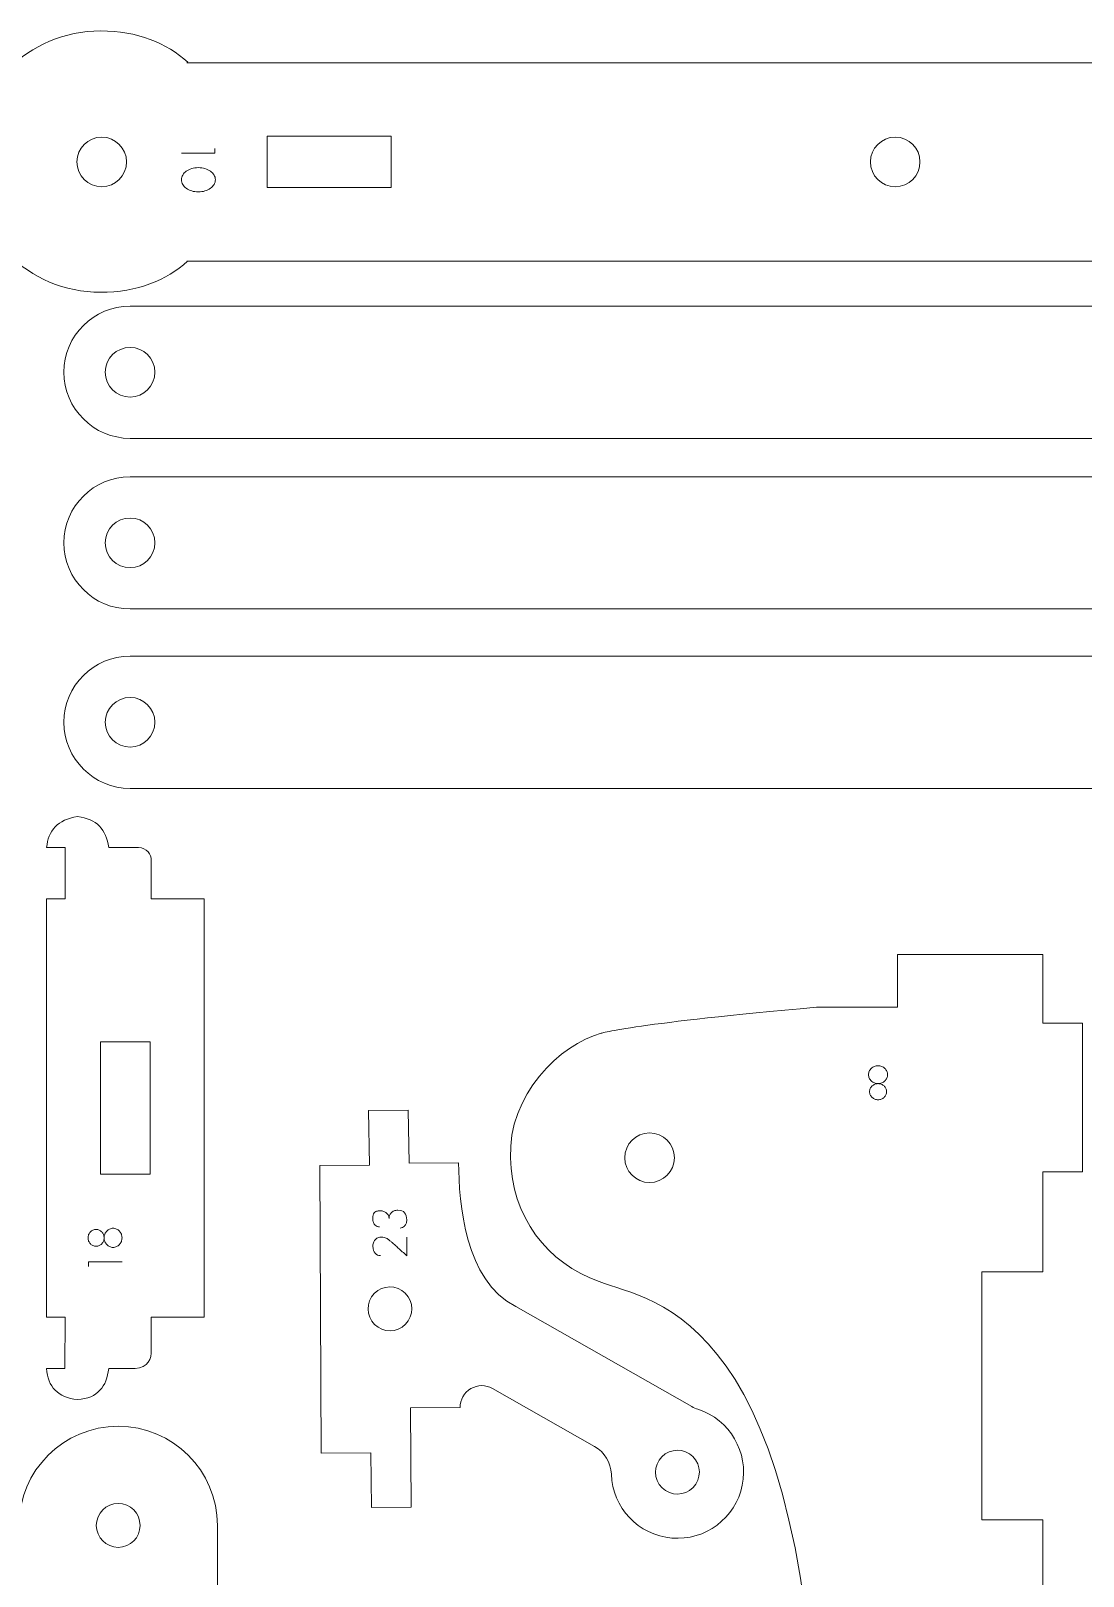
# Model space of a CAD drawing. Header units: millimetres. Extents: x 1 to 3601, y 1 to 1216.
# Drawn here: x 446.9 to 510.6, y 106.3 to 199.8 of the extents above; entities that cross this region are included whole.
import ezdxf

# ---------------------------------------------------------------- set-up
doc = ezdxf.new("R2010")
doc.units = ezdxf.units.MM
doc.layers.get('0').update_dxf_attribs({"lineweight": 5})
doc.layers.add('MARCATGE', color=1, linetype='Continuous', lineweight=5)
doc.layers.add('TALL 1', color=4, linetype='Continuous', lineweight=5)

msp = doc.modelspace()

# ---------------------------------------------------------------- linework, layer by layer
for points, knots in [([(456.429, 197.881), (456.429, 197.881), (456.372, 197.848), (456.372, 197.848), (456.372, 197.848), (456.372, 197.848), (531.306, 197.848), (531.306, 197.848), (531.306, 197.848), (534.62, 197.848), (537.227, 195.162), (537.227, 191.848), (537.227, 191.848), (537.227, 188.535), (534.541, 185.849), (531.227, 185.849), (531.227, 185.849), (531.227, 185.849), (456.372, 185.849), (456.372, 185.849), (456.372, 185.849), (456.372, 185.849), (456.415, 185.844), (456.415, 185.844), (456.415, 185.844), (455.141, 184.696), (453.386, 183.965), (451.15, 183.965), (451.15, 183.965), (446.785, 183.965), (443.247, 187.504), (443.247, 191.869), (443.247, 191.869), (443.246, 196.234), (446.785, 199.773), (451.15, 199.773), (451.15, 199.773), (453.394, 199.773), (455.154, 199.036), (456.429, 197.881)], [0, 0, 0, 0, 0.090909, 0.090909, 0.090909, 0.090909, 0.181818, 0.181818, 0.181818, 0.181818, 0.272727, 0.272727, 0.272727, 0.272727, 0.363636, 0.363636, 0.363636, 0.363636, 0.454545, 0.454545, 0.454545, 0.454545, 0.545455, 0.545455, 0.545455, 0.545455, 0.636364, 0.636364, 0.636364, 0.636364, 0.727273, 0.727273, 0.727273, 0.727273, 0.818182, 0.818182, 0.818182, 0.818182, 1, 1, 1, 1]), ([(452.941, 175.135), (452.941, 175.135), (532.941, 175.135), (532.941, 175.135), (532.941, 175.135), (534.37, 175.135), (535.691, 175.897), (536.405, 177.135), (536.405, 177.135), (537.12, 178.373), (537.12, 179.897), (536.405, 181.135), (536.405, 181.135), (535.691, 182.373), (534.37, 183.135), (532.941, 183.135), (532.941, 183.135), (532.941, 183.135), (452.941, 183.135), (452.941, 183.135), (452.941, 183.135), (450.732, 183.135), (448.941, 181.344), (448.941, 179.135), (448.941, 179.135), (448.941, 176.926), (450.732, 175.135), (452.941, 175.135)], [0, 0, 0, 0, 0.125, 0.125, 0.125, 0.125, 0.25, 0.25, 0.25, 0.25, 0.375, 0.375, 0.375, 0.375, 0.5, 0.5, 0.5, 0.5, 0.625, 0.625, 0.625, 0.625, 0.75, 0.75, 0.75, 0.75, 1, 1, 1, 1]), ([(452.941, 164.816), (452.941, 164.816), (532.941, 164.816), (532.941, 164.816), (532.941, 164.816), (534.37, 164.816), (535.691, 165.579), (536.405, 166.816), (536.405, 166.816), (537.12, 168.054), (537.12, 169.579), (536.405, 170.816), (536.405, 170.816), (535.691, 172.054), (534.37, 172.816), (532.941, 172.816), (532.941, 172.816), (532.941, 172.816), (452.941, 172.816), (452.941, 172.816), (452.941, 172.816), (450.732, 172.816), (448.941, 171.025), (448.941, 168.816), (448.941, 168.816), (448.941, 166.607), (450.732, 164.816), (452.941, 164.816)], [0, 0, 0, 0, 0.125, 0.125, 0.125, 0.125, 0.25, 0.25, 0.25, 0.25, 0.375, 0.375, 0.375, 0.375, 0.5, 0.5, 0.5, 0.5, 0.625, 0.625, 0.625, 0.625, 0.75, 0.75, 0.75, 0.75, 1, 1, 1, 1]), ([(452.941, 153.968), (452.941, 153.968), (532.941, 153.968), (532.941, 153.968), (532.941, 153.968), (534.37, 153.968), (535.691, 154.731), (536.405, 155.968), (536.405, 155.968), (537.12, 157.206), (537.12, 158.731), (536.405, 159.968), (536.405, 159.968), (535.691, 161.206), (534.37, 161.968), (532.941, 161.968), (532.941, 161.968), (532.941, 161.968), (452.941, 161.968), (452.941, 161.968), (452.941, 161.968), (450.732, 161.968), (448.941, 160.177), (448.941, 157.968), (448.941, 157.968), (448.941, 155.759), (450.732, 153.968), (452.941, 153.968)], [0, 0, 0, 0, 0.125, 0.125, 0.125, 0.125, 0.25, 0.25, 0.25, 0.25, 0.375, 0.375, 0.375, 0.375, 0.5, 0.5, 0.5, 0.5, 0.625, 0.625, 0.625, 0.625, 0.75, 0.75, 0.75, 0.75, 1, 1, 1, 1]), ([(454.217, 147.286), (454.217, 147.286), (457.423, 147.286), (457.423, 147.286), (457.423, 147.286), (457.423, 147.286), (457.423, 121.986), (457.423, 121.986), (457.423, 121.986), (457.423, 121.986), (454.217, 121.986), (454.217, 121.986), (454.217, 121.986), (454.217, 121.986), (454.217, 119.988), (454.217, 119.988), (454.217, 119.988), (454.244, 119.525), (454.042, 118.909), (453.243, 118.887), (453.243, 118.887), (453.243, 118.887), (451.646, 118.889), (451.646, 118.889), (451.646, 118.889), (451.531, 117.793), (450.982, 117.096), (449.767, 117.01), (449.767, 117.01), (448.554, 117.132), (447.966, 117.789), (447.892, 118.886), (447.892, 118.886), (447.892, 118.886), (449.001, 118.889), (449.001, 118.889), (449.001, 118.889), (449.001, 118.889), (449.012, 121.986), (449.012, 121.986), (449.012, 121.986), (449.012, 121.986), (447.886, 121.986), (447.886, 121.986), (447.886, 121.986), (447.886, 121.986), (447.886, 147.286), (447.886, 147.286), (447.886, 147.286), (447.886, 147.286), (449.012, 147.286), (449.012, 147.286), (449.012, 147.286), (449.012, 147.286), (449.012, 150.386), (449.012, 150.386), (449.012, 150.386), (449.012, 150.386), (447.892, 150.386), (447.892, 150.386), (447.892, 150.386), (447.983, 151.412), (448.545, 152.085), (449.769, 152.261), (449.769, 152.261), (450.898, 152.123), (451.517, 151.491), (451.646, 150.386), (451.646, 150.386), (451.646, 150.386), (453.446, 150.386), (453.446, 150.386), (453.446, 150.386), (453.938, 150.381), (454.244, 149.988), (454.217, 149.595), (454.217, 149.595), (454.217, 149.595), (454.217, 147.286), (454.217, 147.286)], [0, 0, 0, 0, 0.047619, 0.047619, 0.047619, 0.047619, 0.095238, 0.095238, 0.095238, 0.095238, 0.142857, 0.142857, 0.142857, 0.142857, 0.190476, 0.190476, 0.190476, 0.190476, 0.238095, 0.238095, 0.238095, 0.238095, 0.285714, 0.285714, 0.285714, 0.285714, 0.333333, 0.333333, 0.333333, 0.333333, 0.380952, 0.380952, 0.380952, 0.380952, 0.428571, 0.428571, 0.428571, 0.428571, 0.47619, 0.47619, 0.47619, 0.47619, 0.52381, 0.52381, 0.52381, 0.52381, 0.571429, 0.571429, 0.571429, 0.571429, 0.619048, 0.619048, 0.619048, 0.619048, 0.666667, 0.666667, 0.666667, 0.666667, 0.714286, 0.714286, 0.714286, 0.714286, 0.761905, 0.761905, 0.761905, 0.761905, 0.809524, 0.809524, 0.809524, 0.809524, 0.857143, 0.857143, 0.857143, 0.857143, 0.904762, 0.904762, 0.904762, 0.904762, 1, 1, 1, 1]), ([(499.367, 143.933), (499.367, 143.933), (499.367, 143.733), (499.367, 143.733), (499.367, 143.733), (499.367, 143.733), (499.367, 140.733), (499.367, 140.733), (499.367, 140.733), (499.367, 140.733), (494.467, 140.733), (494.467, 140.733), (494.467, 140.733), (483.687, 139.787), (481.353, 139.166), (481.442, 139.158), (481.442, 139.158), (478.978, 138.529), (475.767, 135.383), (475.963, 131.633), (475.963, 131.633), (475.963, 128.156), (478.209, 125.203), (481.328, 124.146), (481.328, 124.146), (484.511, 122.909), (494.194, 122.386), (494.599, 92.133), (494.599, 92.133), (494.599, 92.133), (494.599, 92.233), (494.599, 92.233), (494.599, 92.233), (494.599, 92.233), (501.667, 92.233), (501.667, 92.233), (501.667, 92.233), (501.667, 92.233), (501.667, 89.733), (501.667, 89.733), (501.667, 89.733), (501.667, 89.733), (508.167, 89.733), (508.167, 89.733), (508.167, 89.733), (508.167, 89.733), (508.167, 92.754), (508.167, 92.754), (508.167, 92.754), (508.167, 92.754), (510.567, 92.754), (510.567, 92.754), (510.567, 92.754), (510.567, 92.754), (510.567, 95.454), (510.567, 95.454), (510.567, 95.454), (510.567, 95.454), (508.167, 95.454), (508.167, 95.454), (508.167, 95.454), (508.167, 95.454), (508.167, 96.633), (508.167, 96.633), (508.167, 96.633), (508.167, 96.633), (510.567, 96.633), (510.567, 96.633), (510.567, 96.633), (510.567, 96.633), (510.567, 102.254), (510.567, 102.254), (510.567, 102.254), (510.567, 102.254), (508.167, 102.254), (508.167, 102.254), (508.167, 102.254), (508.167, 102.254), (508.167, 109.72), (508.167, 109.72), (508.167, 109.72), (508.167, 109.72), (508.167, 109.733), (508.167, 109.733), (508.167, 109.733), (508.167, 109.733), (504.467, 109.733), (504.467, 109.733), (504.467, 109.733), (504.467, 109.733), (504.467, 124.733), (504.467, 124.733), (504.467, 124.733), (504.467, 124.733), (508.167, 124.733), (508.167, 124.733), (508.167, 124.733), (508.167, 124.733), (508.167, 130.772), (508.167, 130.772), (508.167, 130.772), (508.167, 130.772), (510.567, 130.772), (510.567, 130.772), (510.567, 130.772), (510.567, 130.772), (510.567, 139.772), (510.567, 139.772), (510.567, 139.772), (510.567, 139.772), (508.167, 139.772), (508.167, 139.772), (508.167, 139.772), (508.167, 139.772), (508.167, 143.933), (508.167, 143.933), (508.167, 143.933), (508.167, 143.933), (499.367, 143.933), (499.367, 143.933)], [0, 0, 0, 0, 0.032258, 0.032258, 0.032258, 0.032258, 0.064516, 0.064516, 0.064516, 0.064516, 0.096774, 0.096774, 0.096774, 0.096774, 0.129032, 0.129032, 0.129032, 0.129032, 0.16129, 0.16129, 0.16129, 0.16129, 0.193548, 0.193548, 0.193548, 0.193548, 0.225806, 0.225806, 0.225806, 0.225806, 0.258065, 0.258065, 0.258065, 0.258065, 0.290323, 0.290323, 0.290323, 0.290323, 0.322581, 0.322581, 0.322581, 0.322581, 0.354839, 0.354839, 0.354839, 0.354839, 0.387097, 0.387097, 0.387097, 0.387097, 0.419355, 0.419355, 0.419355, 0.419355, 0.451613, 0.451613, 0.451613, 0.451613, 0.483871, 0.483871, 0.483871, 0.483871, 0.516129, 0.516129, 0.516129, 0.516129, 0.548387, 0.548387, 0.548387, 0.548387, 0.580645, 0.580645, 0.580645, 0.580645, 0.612903, 0.612903, 0.612903, 0.612903, 0.645161, 0.645161, 0.645161, 0.645161, 0.677419, 0.677419, 0.677419, 0.677419, 0.709677, 0.709677, 0.709677, 0.709677, 0.741935, 0.741935, 0.741935, 0.741935, 0.774194, 0.774194, 0.774194, 0.774194, 0.806452, 0.806452, 0.806452, 0.806452, 0.83871, 0.83871, 0.83871, 0.83871, 0.870968, 0.870968, 0.870968, 0.870968, 0.903226, 0.903226, 0.903226, 0.903226, 0.935484, 0.935484, 0.935484, 0.935484, 1, 1, 1, 1]), ([(498.19, 137.199), (498.269, 137.199), (498.343, 137.185), (498.413, 137.157), (498.413, 137.157), (498.482, 137.128), (498.543, 137.089), (498.596, 137.039), (498.596, 137.039), (498.649, 136.99), (498.69, 136.932), (498.72, 136.866), (498.72, 136.866), (498.75, 136.8), (498.766, 136.73), (498.766, 136.657), (498.766, 136.657), (498.766, 136.584), (498.75, 136.514), (498.72, 136.448), (498.72, 136.448), (498.69, 136.382), (498.649, 136.325), (498.596, 136.276), (498.596, 136.276), (498.543, 136.227), (498.482, 136.188), (498.413, 136.159), (498.413, 136.159), (498.343, 136.13), (498.269, 136.115), (498.19, 136.115), (498.19, 136.115), (498.111, 136.115), (498.036, 136.13), (497.965, 136.159), (497.965, 136.159), (497.895, 136.188), (497.833, 136.227), (497.781, 136.276), (497.781, 136.276), (497.728, 136.325), (497.686, 136.382), (497.656, 136.448), (497.656, 136.448), (497.626, 136.514), (497.611, 136.584), (497.611, 136.657), (497.611, 136.657), (497.611, 136.73), (497.626, 136.8), (497.656, 136.866), (497.656, 136.866), (497.686, 136.932), (497.728, 136.99), (497.781, 137.039), (497.781, 137.039), (497.833, 137.089), (497.895, 137.128), (497.965, 137.157), (497.965, 137.157), (498.036, 137.185), (498.111, 137.199), (498.19, 137.199)], [0, 0, 0, 0, 0.058824, 0.058824, 0.058824, 0.058824, 0.117647, 0.117647, 0.117647, 0.117647, 0.176471, 0.176471, 0.176471, 0.176471, 0.235294, 0.235294, 0.235294, 0.235294, 0.294118, 0.294118, 0.294118, 0.294118, 0.352941, 0.352941, 0.352941, 0.352941, 0.411765, 0.411765, 0.411765, 0.411765, 0.470588, 0.470588, 0.470588, 0.470588, 0.529412, 0.529412, 0.529412, 0.529412, 0.588235, 0.588235, 0.588235, 0.588235, 0.647059, 0.647059, 0.647059, 0.647059, 0.705882, 0.705882, 0.705882, 0.705882, 0.764706, 0.764706, 0.764706, 0.764706, 0.823529, 0.823529, 0.823529, 0.823529, 0.882353, 0.882353, 0.882353, 0.882353, 1, 1, 1, 1]), ([(498.19, 136.115), (498.259, 136.115), (498.325, 136.103), (498.387, 136.077), (498.387, 136.077), (498.449, 136.052), (498.504, 136.017), (498.55, 135.973), (498.55, 135.973), (498.596, 135.928), (498.632, 135.877), (498.66, 135.819), (498.66, 135.819), (498.687, 135.761), (498.701, 135.698), (498.701, 135.63), (498.701, 135.63), (498.701, 135.562), (498.687, 135.499), (498.66, 135.439), (498.66, 135.439), (498.632, 135.38), (498.596, 135.328), (498.55, 135.284), (498.55, 135.284), (498.504, 135.24), (498.449, 135.205), (498.387, 135.18), (498.387, 135.18), (498.325, 135.154), (498.259, 135.142), (498.19, 135.142), (498.19, 135.142), (498.12, 135.142), (498.054, 135.154), (497.992, 135.18), (497.992, 135.18), (497.93, 135.205), (497.876, 135.24), (497.83, 135.284), (497.83, 135.284), (497.784, 135.328), (497.747, 135.38), (497.72, 135.439), (497.72, 135.439), (497.693, 135.499), (497.679, 135.562), (497.679, 135.63), (497.679, 135.63), (497.679, 135.698), (497.693, 135.761), (497.72, 135.819), (497.72, 135.819), (497.747, 135.877), (497.784, 135.928), (497.83, 135.973), (497.83, 135.973), (497.876, 136.017), (497.93, 136.052), (497.992, 136.077), (497.992, 136.077), (498.054, 136.103), (498.12, 136.115), (498.19, 136.115)], [0, 0, 0, 0, 0.058824, 0.058824, 0.058824, 0.058824, 0.117647, 0.117647, 0.117647, 0.117647, 0.176471, 0.176471, 0.176471, 0.176471, 0.235294, 0.235294, 0.235294, 0.235294, 0.294118, 0.294118, 0.294118, 0.294118, 0.352941, 0.352941, 0.352941, 0.352941, 0.411765, 0.411765, 0.411765, 0.411765, 0.470588, 0.470588, 0.470588, 0.470588, 0.529412, 0.529412, 0.529412, 0.529412, 0.588235, 0.588235, 0.588235, 0.588235, 0.647059, 0.647059, 0.647059, 0.647059, 0.705882, 0.705882, 0.705882, 0.705882, 0.764706, 0.764706, 0.764706, 0.764706, 0.823529, 0.823529, 0.823529, 0.823529, 0.882353, 0.882353, 0.882353, 0.882353, 1, 1, 1, 1]), ([(464.504, 113.761), (464.504, 113.761), (464.504, 113.764), (464.504, 113.764), (464.504, 113.764), (464.504, 113.764), (467.504, 113.786), (467.504, 113.786), (467.504, 113.786), (467.504, 113.786), (467.507, 113.786), (467.507, 113.786), (467.507, 113.786), (467.507, 113.786), (467.548, 110.487), (467.548, 110.487), (467.548, 110.487), (467.548, 110.487), (469.948, 110.504), (469.948, 110.504), (469.948, 110.504), (469.948, 110.504), (469.904, 116.504), (469.904, 116.504), (469.904, 116.504), (469.904, 116.504), (472.904, 116.526), (472.904, 116.526), (472.904, 116.526), (472.901, 116.996), (473.148, 117.433), (473.554, 117.671), (473.554, 117.671), (473.96, 117.909), (474.462, 117.913), (474.871, 117.681), (474.871, 117.681), (474.871, 117.681), (481.044, 114.177), (481.044, 114.177), (481.044, 114.177), (481.651, 113.832), (482.034, 113.196), (482.055, 112.499), (482.055, 112.499), (482.118, 110.469), (483.692, 108.808), (485.716, 108.636), (485.716, 108.636), (487.74, 108.465), (489.571, 109.838), (489.974, 111.829), (489.974, 111.829), (490.377, 113.819), (489.224, 115.796), (487.292, 116.425), (487.292, 116.425), (487.165, 116.467), (487.042, 116.521), (486.925, 116.588), (486.925, 116.588), (486.925, 116.588), (476.277, 122.632), (476.277, 122.632), (476.277, 122.632), (473.183, 124.19), (472.834, 128.884), (472.816, 131.326), (472.816, 131.326), (472.816, 131.326), (469.816, 131.304), (469.816, 131.304), (469.816, 131.304), (469.816, 131.304), (469.772, 134.503), (469.772, 134.503), (469.772, 134.503), (469.772, 134.503), (467.372, 134.486), (467.372, 134.486), (467.372, 134.486), (467.372, 134.486), (467.416, 131.186), (467.416, 131.186), (467.416, 131.186), (467.416, 131.186), (464.416, 131.164), (464.416, 131.164), (464.416, 131.164), (464.416, 131.164), (464.504, 113.761), (464.504, 113.761)], [0, 0, 0, 0, 0.041667, 0.041667, 0.041667, 0.041667, 0.083333, 0.083333, 0.083333, 0.083333, 0.125, 0.125, 0.125, 0.125, 0.166667, 0.166667, 0.166667, 0.166667, 0.208333, 0.208333, 0.208333, 0.208333, 0.25, 0.25, 0.25, 0.25, 0.291667, 0.291667, 0.291667, 0.291667, 0.333333, 0.333333, 0.333333, 0.333333, 0.375, 0.375, 0.375, 0.375, 0.416667, 0.416667, 0.416667, 0.416667, 0.458333, 0.458333, 0.458333, 0.458333, 0.5, 0.5, 0.5, 0.5, 0.541667, 0.541667, 0.541667, 0.541667, 0.583333, 0.583333, 0.583333, 0.583333, 0.625, 0.625, 0.625, 0.625, 0.666667, 0.666667, 0.666667, 0.666667, 0.708333, 0.708333, 0.708333, 0.708333, 0.75, 0.75, 0.75, 0.75, 0.791667, 0.791667, 0.791667, 0.791667, 0.833333, 0.833333, 0.833333, 0.833333, 0.875, 0.875, 0.875, 0.875, 0.916667, 0.916667, 0.916667, 0.916667, 1, 1, 1, 1]), ([(451.371, 126.789), (451.371, 126.72), (451.358, 126.654), (451.333, 126.592), (451.333, 126.592), (451.307, 126.53), (451.272, 126.475), (451.228, 126.429), (451.228, 126.429), (451.184, 126.383), (451.133, 126.347), (451.074, 126.319), (451.074, 126.319), (451.016, 126.292), (450.953, 126.278), (450.885, 126.278), (450.885, 126.278), (450.817, 126.278), (450.754, 126.292), (450.695, 126.319), (450.695, 126.319), (450.635, 126.347), (450.584, 126.383), (450.539, 126.429), (450.539, 126.429), (450.495, 126.475), (450.46, 126.53), (450.435, 126.592), (450.435, 126.592), (450.41, 126.654), (450.397, 126.72), (450.397, 126.789), (450.397, 126.789), (450.397, 126.859), (450.41, 126.925), (450.435, 126.987), (450.435, 126.987), (450.46, 127.049), (450.495, 127.103), (450.539, 127.149), (450.539, 127.149), (450.584, 127.195), (450.635, 127.232), (450.695, 127.259), (450.695, 127.259), (450.754, 127.286), (450.817, 127.3), (450.885, 127.3), (450.885, 127.3), (450.953, 127.3), (451.016, 127.286), (451.074, 127.259), (451.074, 127.259), (451.133, 127.232), (451.184, 127.195), (451.228, 127.149), (451.228, 127.149), (451.272, 127.103), (451.307, 127.049), (451.333, 126.987), (451.333, 126.987), (451.358, 126.925), (451.371, 126.859), (451.371, 126.789)], [0, 0, 0, 0, 0.058824, 0.058824, 0.058824, 0.058824, 0.117647, 0.117647, 0.117647, 0.117647, 0.176471, 0.176471, 0.176471, 0.176471, 0.235294, 0.235294, 0.235294, 0.235294, 0.294118, 0.294118, 0.294118, 0.294118, 0.352941, 0.352941, 0.352941, 0.352941, 0.411765, 0.411765, 0.411765, 0.411765, 0.470588, 0.470588, 0.470588, 0.470588, 0.529412, 0.529412, 0.529412, 0.529412, 0.588235, 0.588235, 0.588235, 0.588235, 0.647059, 0.647059, 0.647059, 0.647059, 0.705882, 0.705882, 0.705882, 0.705882, 0.764706, 0.764706, 0.764706, 0.764706, 0.823529, 0.823529, 0.823529, 0.823529, 0.882353, 0.882353, 0.882353, 0.882353, 1, 1, 1, 1]), ([(452.454, 126.789), (452.454, 126.71), (452.44, 126.636), (452.412, 126.566), (452.412, 126.566), (452.384, 126.497), (452.345, 126.436), (452.295, 126.383), (452.295, 126.383), (452.245, 126.33), (452.187, 126.289), (452.121, 126.259), (452.121, 126.259), (452.055, 126.229), (451.986, 126.213), (451.912, 126.213), (451.912, 126.213), (451.839, 126.213), (451.769, 126.229), (451.704, 126.259), (451.704, 126.259), (451.638, 126.289), (451.58, 126.33), (451.531, 126.383), (451.531, 126.383), (451.483, 126.436), (451.444, 126.497), (451.414, 126.566), (451.414, 126.566), (451.385, 126.636), (451.371, 126.71), (451.371, 126.789), (451.371, 126.789), (451.371, 126.868), (451.385, 126.943), (451.414, 127.014), (451.414, 127.014), (451.444, 127.084), (451.483, 127.146), (451.531, 127.198), (451.531, 127.198), (451.58, 127.251), (451.638, 127.293), (451.704, 127.323), (451.704, 127.323), (451.769, 127.353), (451.839, 127.368), (451.912, 127.368), (451.912, 127.368), (451.986, 127.368), (452.055, 127.353), (452.121, 127.323), (452.121, 127.323), (452.187, 127.293), (452.245, 127.251), (452.295, 127.198), (452.295, 127.198), (452.345, 127.146), (452.384, 127.084), (452.412, 127.014), (452.412, 127.014), (452.44, 126.943), (452.454, 126.868), (452.454, 126.789)], [0, 0, 0, 0, 0.058824, 0.058824, 0.058824, 0.058824, 0.117647, 0.117647, 0.117647, 0.117647, 0.176471, 0.176471, 0.176471, 0.176471, 0.235294, 0.235294, 0.235294, 0.235294, 0.294118, 0.294118, 0.294118, 0.294118, 0.352941, 0.352941, 0.352941, 0.352941, 0.411765, 0.411765, 0.411765, 0.411765, 0.470588, 0.470588, 0.470588, 0.470588, 0.529412, 0.529412, 0.529412, 0.529412, 0.588235, 0.588235, 0.588235, 0.588235, 0.647059, 0.647059, 0.647059, 0.647059, 0.705882, 0.705882, 0.705882, 0.705882, 0.764706, 0.764706, 0.764706, 0.764706, 0.823529, 0.823529, 0.823529, 0.823529, 0.882353, 0.882353, 0.882353, 0.882353, 1, 1, 1, 1]), ([(456.222, 18.788), (456.222, 18.788), (456.222, 18.552), (456.222, 18.552), (456.222, 18.552), (456.222, 20.245), (456.652, 22.011), (457.472, 23.493), (457.472, 23.493), (457.472, 23.493), (457.493, 23.509), (457.493, 23.509), (457.493, 23.509), (459.109, 24.956), (460.125, 27.058), (460.125, 29.397), (460.125, 29.397), (460.125, 31.642), (459.389, 33.401), (458.234, 34.676), (458.234, 34.676), (458.234, 34.676), (458.222, 34.543), (458.222, 34.543), (458.222, 34.543), (458.222, 34.543), (458.222, 109.398), (458.222, 109.398), (458.222, 109.398), (458.222, 112.711), (455.535, 115.398), (452.222, 115.398), (452.222, 115.398), (448.908, 115.398), (446.222, 112.711), (446.222, 109.398), (446.222, 109.398), (446.222, 109.398), (446.222, 34.543), (446.222, 34.543), (446.222, 34.543), (446.222, 34.543), (446.197, 34.662), (446.197, 34.662), (446.197, 34.662), (445.049, 33.388), (444.318, 31.633), (444.318, 29.398), (444.318, 29.398), (444.318, 27.055), (445.337, 24.95), (446.957, 23.503), (446.957, 23.503), (446.957, 23.503), (446.972, 23.493), (446.972, 23.493), (446.972, 23.493), (447.791, 22.011), (448.222, 20.245), (448.222, 18.552), (448.222, 18.552), (448.222, 18.552), (448.222, 18.788), (448.222, 18.788), (448.222, 18.788), (448.222, 18.788), (448.222, 16.024), (448.222, 16.024), (448.222, 16.024), (448.222, 14.595), (448.984, 13.275), (450.222, 12.56), (450.222, 12.56), (451.459, 11.846), (452.984, 11.846), (454.222, 12.56), (454.222, 12.56), (455.459, 13.275), (456.222, 14.595), (456.222, 16.024), (456.222, 16.024), (456.222, 16.024), (456.222, 18.788), (456.222, 18.788)], [0, 0, 0, 0, 0.045455, 0.045455, 0.045455, 0.045455, 0.090909, 0.090909, 0.090909, 0.090909, 0.136364, 0.136364, 0.136364, 0.136364, 0.181818, 0.181818, 0.181818, 0.181818, 0.227273, 0.227273, 0.227273, 0.227273, 0.272727, 0.272727, 0.272727, 0.272727, 0.318182, 0.318182, 0.318182, 0.318182, 0.363636, 0.363636, 0.363636, 0.363636, 0.409091, 0.409091, 0.409091, 0.409091, 0.454545, 0.454545, 0.454545, 0.454545, 0.5, 0.5, 0.5, 0.5, 0.545455, 0.545455, 0.545455, 0.545455, 0.590909, 0.590909, 0.590909, 0.590909, 0.636364, 0.636364, 0.636364, 0.636364, 0.681818, 0.681818, 0.681818, 0.681818, 0.727273, 0.727273, 0.727273, 0.727273, 0.772727, 0.772727, 0.772727, 0.772727, 0.818182, 0.818182, 0.818182, 0.818182, 0.863636, 0.863636, 0.863636, 0.863636, 0.909091, 0.909091, 0.909091, 0.909091, 1, 1, 1, 1])]:
    msp.add_open_spline(points, degree=3, knots=knots)
at = {"layer": 'MARCATGE'}
for points, knots in [([(458.075, 192.375), (458.075, 192.375), (458.075, 192.666), (458.075, 192.666), (458.075, 192.666), (458.075, 192.666), (458.075, 192.375), (458.075, 192.375), (458.075, 192.375), (458.075, 192.375), (456.043, 192.375), (456.043, 192.375), (456.043, 192.375), (456.043, 192.375), (458.075, 192.375), (458.075, 192.375)], [0, 0, 0, 0, 0.2, 0.2, 0.2, 0.2, 0.4, 0.4, 0.4, 0.4, 0.6, 0.6, 0.6, 0.6, 1, 1, 1, 1]), ([(456.043, 190.772), (456.043, 190.874), (456.069, 190.969), (456.123, 191.057), (456.123, 191.057), (456.177, 191.146), (456.25, 191.223), (456.343, 191.29), (456.343, 191.29), (456.436, 191.357), (456.545, 191.41), (456.671, 191.448), (456.671, 191.448), (456.796, 191.487), (456.929, 191.506), (457.07, 191.506), (457.07, 191.506), (457.211, 191.506), (457.344, 191.487), (457.469, 191.448), (457.469, 191.448), (457.594, 191.41), (457.704, 191.357), (457.797, 191.29), (457.797, 191.29), (457.89, 191.223), (457.964, 191.146), (458.018, 191.057), (458.018, 191.057), (458.073, 190.969), (458.1, 190.874), (458.1, 190.772), (458.1, 190.772), (458.1, 190.671), (458.073, 190.576), (458.018, 190.487), (458.018, 190.487), (457.964, 190.399), (457.89, 190.321), (457.797, 190.254), (457.797, 190.254), (457.704, 190.188), (457.594, 190.135), (457.469, 190.096), (457.469, 190.096), (457.344, 190.058), (457.211, 190.038), (457.07, 190.038), (457.07, 190.038), (456.929, 190.038), (456.796, 190.058), (456.671, 190.096), (456.671, 190.096), (456.545, 190.135), (456.436, 190.188), (456.343, 190.254), (456.343, 190.254), (456.25, 190.321), (456.177, 190.399), (456.123, 190.487), (456.123, 190.487), (456.069, 190.576), (456.043, 190.671), (456.043, 190.772)], [0, 0, 0, 0, 0.058824, 0.058824, 0.058824, 0.058824, 0.117647, 0.117647, 0.117647, 0.117647, 0.176471, 0.176471, 0.176471, 0.176471, 0.235294, 0.235294, 0.235294, 0.235294, 0.294118, 0.294118, 0.294118, 0.294118, 0.352941, 0.352941, 0.352941, 0.352941, 0.411765, 0.411765, 0.411765, 0.411765, 0.470588, 0.470588, 0.470588, 0.470588, 0.529412, 0.529412, 0.529412, 0.529412, 0.588235, 0.588235, 0.588235, 0.588235, 0.647059, 0.647059, 0.647059, 0.647059, 0.705882, 0.705882, 0.705882, 0.705882, 0.764706, 0.764706, 0.764706, 0.764706, 0.823529, 0.823529, 0.823529, 0.823529, 0.882353, 0.882353, 0.882353, 0.882353, 1, 1, 1, 1]), ([(498.19, 137.199), (498.269, 137.199), (498.343, 137.185), (498.413, 137.157), (498.413, 137.157), (498.482, 137.128), (498.543, 137.089), (498.596, 137.039), (498.596, 137.039), (498.649, 136.99), (498.69, 136.932), (498.72, 136.866), (498.72, 136.866), (498.75, 136.8), (498.766, 136.73), (498.766, 136.657), (498.766, 136.657), (498.766, 136.584), (498.75, 136.514), (498.72, 136.448), (498.72, 136.448), (498.69, 136.382), (498.649, 136.325), (498.596, 136.276), (498.596, 136.276), (498.543, 136.227), (498.482, 136.188), (498.413, 136.159), (498.413, 136.159), (498.343, 136.13), (498.269, 136.115), (498.19, 136.115), (498.19, 136.115), (498.111, 136.115), (498.036, 136.13), (497.965, 136.159), (497.965, 136.159), (497.895, 136.188), (497.833, 136.227), (497.781, 136.276), (497.781, 136.276), (497.728, 136.325), (497.686, 136.382), (497.656, 136.448), (497.656, 136.448), (497.626, 136.514), (497.611, 136.584), (497.611, 136.657), (497.611, 136.657), (497.611, 136.73), (497.626, 136.8), (497.656, 136.866), (497.656, 136.866), (497.686, 136.932), (497.728, 136.99), (497.781, 137.039), (497.781, 137.039), (497.833, 137.089), (497.895, 137.128), (497.965, 137.157), (497.965, 137.157), (498.036, 137.185), (498.111, 137.199), (498.19, 137.199)], [0, 0, 0, 0, 0.058824, 0.058824, 0.058824, 0.058824, 0.117647, 0.117647, 0.117647, 0.117647, 0.176471, 0.176471, 0.176471, 0.176471, 0.235294, 0.235294, 0.235294, 0.235294, 0.294118, 0.294118, 0.294118, 0.294118, 0.352941, 0.352941, 0.352941, 0.352941, 0.411765, 0.411765, 0.411765, 0.411765, 0.470588, 0.470588, 0.470588, 0.470588, 0.529412, 0.529412, 0.529412, 0.529412, 0.588235, 0.588235, 0.588235, 0.588235, 0.647059, 0.647059, 0.647059, 0.647059, 0.705882, 0.705882, 0.705882, 0.705882, 0.764706, 0.764706, 0.764706, 0.764706, 0.823529, 0.823529, 0.823529, 0.823529, 0.882353, 0.882353, 0.882353, 0.882353, 1, 1, 1, 1]), ([(498.19, 136.115), (498.259, 136.115), (498.325, 136.103), (498.387, 136.077), (498.387, 136.077), (498.449, 136.052), (498.504, 136.017), (498.55, 135.973), (498.55, 135.973), (498.596, 135.928), (498.632, 135.877), (498.66, 135.819), (498.66, 135.819), (498.687, 135.761), (498.701, 135.698), (498.701, 135.63), (498.701, 135.63), (498.701, 135.562), (498.687, 135.499), (498.66, 135.439), (498.66, 135.439), (498.632, 135.38), (498.596, 135.328), (498.55, 135.284), (498.55, 135.284), (498.504, 135.24), (498.449, 135.205), (498.387, 135.18), (498.387, 135.18), (498.325, 135.154), (498.259, 135.142), (498.19, 135.142), (498.19, 135.142), (498.12, 135.142), (498.054, 135.154), (497.992, 135.18), (497.992, 135.18), (497.93, 135.205), (497.876, 135.24), (497.83, 135.284), (497.83, 135.284), (497.784, 135.328), (497.747, 135.38), (497.72, 135.439), (497.72, 135.439), (497.693, 135.499), (497.679, 135.562), (497.679, 135.63), (497.679, 135.63), (497.679, 135.698), (497.693, 135.761), (497.72, 135.819), (497.72, 135.819), (497.747, 135.877), (497.784, 135.928), (497.83, 135.973), (497.83, 135.973), (497.876, 136.017), (497.93, 136.052), (497.992, 136.077), (497.992, 136.077), (498.054, 136.103), (498.12, 136.115), (498.19, 136.115)], [0, 0, 0, 0, 0.058824, 0.058824, 0.058824, 0.058824, 0.117647, 0.117647, 0.117647, 0.117647, 0.176471, 0.176471, 0.176471, 0.176471, 0.235294, 0.235294, 0.235294, 0.235294, 0.294118, 0.294118, 0.294118, 0.294118, 0.352941, 0.352941, 0.352941, 0.352941, 0.411765, 0.411765, 0.411765, 0.411765, 0.470588, 0.470588, 0.470588, 0.470588, 0.529412, 0.529412, 0.529412, 0.529412, 0.588235, 0.588235, 0.588235, 0.588235, 0.647059, 0.647059, 0.647059, 0.647059, 0.705882, 0.705882, 0.705882, 0.705882, 0.764706, 0.764706, 0.764706, 0.764706, 0.823529, 0.823529, 0.823529, 0.823529, 0.882353, 0.882353, 0.882353, 0.882353, 1, 1, 1, 1]), ([(469.278, 127.381), (469.322, 127.387), (469.366, 127.399), (469.412, 127.419), (469.412, 127.419), (469.458, 127.439), (469.501, 127.468), (469.541, 127.505), (469.541, 127.505), (469.58, 127.543), (469.613, 127.592), (469.638, 127.653), (469.638, 127.653), (469.664, 127.715), (469.676, 127.79), (469.676, 127.881), (469.676, 127.881), (469.674, 128.061), (469.631, 128.203), (469.545, 128.307), (469.545, 128.307), (469.459, 128.41), (469.326, 128.462), (469.146, 128.462), (469.146, 128.462), (469.055, 128.462), (468.976, 128.447), (468.909, 128.418), (468.909, 128.418), (468.841, 128.389), (468.785, 128.351), (468.741, 128.303), (468.741, 128.303), (468.696, 128.255), (468.663, 128.201), (468.641, 128.142), (468.641, 128.142), (468.618, 128.082), (468.607, 128.023), (468.607, 127.963), (468.607, 127.963), (468.609, 128.023), (468.596, 128.081), (468.57, 128.136), (468.57, 128.136), (468.544, 128.192), (468.506, 128.241), (468.458, 128.284), (468.458, 128.284), (468.41, 128.328), (468.354, 128.362), (468.289, 128.389), (468.289, 128.389), (468.224, 128.415), (468.154, 128.428), (468.079, 128.428), (468.079, 128.428), (468.058, 128.428), (468.032, 128.428), (468, 128.427), (468, 128.427), (467.968, 128.426), (467.935, 128.421), (467.901, 128.413), (467.901, 128.413), (467.867, 128.404), (467.833, 128.391), (467.799, 128.373), (467.799, 128.373), (467.766, 128.355), (467.735, 128.33), (467.708, 128.297), (467.708, 128.297), (467.68, 128.264), (467.659, 128.222), (467.643, 128.17), (467.643, 128.17), (467.627, 128.118), (467.619, 128.056), (467.619, 127.982), (467.619, 127.982), (467.619, 127.869), (467.633, 127.78), (467.66, 127.713), (467.66, 127.713), (467.687, 127.646), (467.721, 127.594), (467.761, 127.558), (467.761, 127.558), (467.802, 127.521), (467.846, 127.495), (467.894, 127.481), (467.894, 127.481), (467.942, 127.467), (467.988, 127.457), (468.031, 127.452), (468.031, 127.452), (467.988, 127.457), (467.942, 127.467), (467.894, 127.481), (467.894, 127.481), (467.846, 127.495), (467.802, 127.521), (467.761, 127.558), (467.761, 127.558), (467.721, 127.594), (467.687, 127.646), (467.66, 127.713), (467.66, 127.713), (467.633, 127.78), (467.619, 127.869), (467.619, 127.982), (467.619, 127.982), (467.619, 128.056), (467.627, 128.118), (467.643, 128.17), (467.643, 128.17), (467.659, 128.222), (467.68, 128.264), (467.708, 128.297), (467.708, 128.297), (467.735, 128.33), (467.766, 128.355), (467.799, 128.373), (467.799, 128.373), (467.833, 128.391), (467.867, 128.404), (467.901, 128.413), (467.901, 128.413), (467.935, 128.421), (467.967, 128.426), (467.998, 128.427), (467.998, 128.427), (468.029, 128.428), (468.056, 128.428), (468.079, 128.428), (468.079, 128.428), (468.154, 128.428), (468.224, 128.415), (468.289, 128.389), (468.289, 128.389), (468.354, 128.362), (468.41, 128.328), (468.458, 128.284), (468.458, 128.284), (468.506, 128.241), (468.544, 128.192), (468.57, 128.136), (468.57, 128.136), (468.596, 128.081), (468.609, 128.023), (468.607, 127.963), (468.607, 127.963), (468.607, 128.023), (468.618, 128.082), (468.641, 128.142), (468.641, 128.142), (468.663, 128.201), (468.696, 128.255), (468.741, 128.303), (468.741, 128.303), (468.785, 128.351), (468.841, 128.389), (468.909, 128.418), (468.909, 128.418), (468.976, 128.447), (469.055, 128.462), (469.146, 128.462), (469.146, 128.462), (469.326, 128.462), (469.459, 128.41), (469.545, 128.307), (469.545, 128.307), (469.631, 128.203), (469.674, 128.061), (469.676, 127.881), (469.676, 127.881), (469.676, 127.79), (469.664, 127.715), (469.638, 127.653), (469.638, 127.653), (469.613, 127.592), (469.58, 127.543), (469.541, 127.505), (469.541, 127.505), (469.501, 127.468), (469.458, 127.439), (469.412, 127.419), (469.412, 127.419), (469.366, 127.399), (469.322, 127.387), (469.278, 127.381)], [0, 0, 0, 0, 0.020408, 0.020408, 0.020408, 0.020408, 0.040816, 0.040816, 0.040816, 0.040816, 0.061224, 0.061224, 0.061224, 0.061224, 0.081633, 0.081633, 0.081633, 0.081633, 0.102041, 0.102041, 0.102041, 0.102041, 0.122449, 0.122449, 0.122449, 0.122449, 0.142857, 0.142857, 0.142857, 0.142857, 0.163265, 0.163265, 0.163265, 0.163265, 0.183673, 0.183673, 0.183673, 0.183673, 0.204082, 0.204082, 0.204082, 0.204082, 0.22449, 0.22449, 0.22449, 0.22449, 0.244898, 0.244898, 0.244898, 0.244898, 0.265306, 0.265306, 0.265306, 0.265306, 0.285714, 0.285714, 0.285714, 0.285714, 0.306122, 0.306122, 0.306122, 0.306122, 0.326531, 0.326531, 0.326531, 0.326531, 0.346939, 0.346939, 0.346939, 0.346939, 0.367347, 0.367347, 0.367347, 0.367347, 0.387755, 0.387755, 0.387755, 0.387755, 0.408163, 0.408163, 0.408163, 0.408163, 0.428571, 0.428571, 0.428571, 0.428571, 0.44898, 0.44898, 0.44898, 0.44898, 0.469388, 0.469388, 0.469388, 0.469388, 0.489796, 0.489796, 0.489796, 0.489796, 0.510204, 0.510204, 0.510204, 0.510204, 0.530612, 0.530612, 0.530612, 0.530612, 0.55102, 0.55102, 0.55102, 0.55102, 0.571429, 0.571429, 0.571429, 0.571429, 0.591837, 0.591837, 0.591837, 0.591837, 0.612245, 0.612245, 0.612245, 0.612245, 0.632653, 0.632653, 0.632653, 0.632653, 0.653061, 0.653061, 0.653061, 0.653061, 0.673469, 0.673469, 0.673469, 0.673469, 0.693878, 0.693878, 0.693878, 0.693878, 0.714286, 0.714286, 0.714286, 0.714286, 0.734694, 0.734694, 0.734694, 0.734694, 0.755102, 0.755102, 0.755102, 0.755102, 0.77551, 0.77551, 0.77551, 0.77551, 0.795918, 0.795918, 0.795918, 0.795918, 0.816327, 0.816327, 0.816327, 0.816327, 0.836735, 0.836735, 0.836735, 0.836735, 0.857143, 0.857143, 0.857143, 0.857143, 0.877551, 0.877551, 0.877551, 0.877551, 0.897959, 0.897959, 0.897959, 0.897959, 0.918367, 0.918367, 0.918367, 0.918367, 0.938776, 0.938776, 0.938776, 0.938776, 0.959184, 0.959184, 0.959184, 0.959184, 1, 1, 1, 1]), ([(451.371, 126.789), (451.371, 126.72), (451.358, 126.654), (451.333, 126.592), (451.333, 126.592), (451.307, 126.53), (451.272, 126.475), (451.228, 126.429), (451.228, 126.429), (451.184, 126.383), (451.133, 126.347), (451.074, 126.319), (451.074, 126.319), (451.016, 126.292), (450.953, 126.278), (450.885, 126.278), (450.885, 126.278), (450.817, 126.278), (450.754, 126.292), (450.695, 126.319), (450.695, 126.319), (450.635, 126.347), (450.584, 126.383), (450.539, 126.429), (450.539, 126.429), (450.495, 126.475), (450.46, 126.53), (450.435, 126.592), (450.435, 126.592), (450.41, 126.654), (450.397, 126.72), (450.397, 126.789), (450.397, 126.789), (450.397, 126.859), (450.41, 126.925), (450.435, 126.987), (450.435, 126.987), (450.46, 127.049), (450.495, 127.103), (450.539, 127.149), (450.539, 127.149), (450.584, 127.195), (450.635, 127.232), (450.695, 127.259), (450.695, 127.259), (450.754, 127.286), (450.817, 127.3), (450.885, 127.3), (450.885, 127.3), (450.953, 127.3), (451.016, 127.286), (451.074, 127.259), (451.074, 127.259), (451.133, 127.232), (451.184, 127.195), (451.228, 127.149), (451.228, 127.149), (451.272, 127.103), (451.307, 127.049), (451.333, 126.987), (451.333, 126.987), (451.358, 126.925), (451.371, 126.859), (451.371, 126.789)], [0, 0, 0, 0, 0.058824, 0.058824, 0.058824, 0.058824, 0.117647, 0.117647, 0.117647, 0.117647, 0.176471, 0.176471, 0.176471, 0.176471, 0.235294, 0.235294, 0.235294, 0.235294, 0.294118, 0.294118, 0.294118, 0.294118, 0.352941, 0.352941, 0.352941, 0.352941, 0.411765, 0.411765, 0.411765, 0.411765, 0.470588, 0.470588, 0.470588, 0.470588, 0.529412, 0.529412, 0.529412, 0.529412, 0.588235, 0.588235, 0.588235, 0.588235, 0.647059, 0.647059, 0.647059, 0.647059, 0.705882, 0.705882, 0.705882, 0.705882, 0.764706, 0.764706, 0.764706, 0.764706, 0.823529, 0.823529, 0.823529, 0.823529, 0.882353, 0.882353, 0.882353, 0.882353, 1, 1, 1, 1]), ([(452.454, 126.789), (452.454, 126.71), (452.44, 126.636), (452.412, 126.566), (452.412, 126.566), (452.384, 126.497), (452.345, 126.436), (452.295, 126.383), (452.295, 126.383), (452.245, 126.33), (452.187, 126.289), (452.121, 126.259), (452.121, 126.259), (452.055, 126.229), (451.986, 126.213), (451.912, 126.213), (451.912, 126.213), (451.839, 126.213), (451.769, 126.229), (451.704, 126.259), (451.704, 126.259), (451.638, 126.289), (451.58, 126.33), (451.531, 126.383), (451.531, 126.383), (451.483, 126.436), (451.444, 126.497), (451.414, 126.566), (451.414, 126.566), (451.385, 126.636), (451.371, 126.71), (451.371, 126.789), (451.371, 126.789), (451.371, 126.868), (451.385, 126.943), (451.414, 127.014), (451.414, 127.014), (451.444, 127.084), (451.483, 127.146), (451.531, 127.198), (451.531, 127.198), (451.58, 127.251), (451.638, 127.293), (451.704, 127.323), (451.704, 127.323), (451.769, 127.353), (451.839, 127.368), (451.912, 127.368), (451.912, 127.368), (451.986, 127.368), (452.055, 127.353), (452.121, 127.323), (452.121, 127.323), (452.187, 127.293), (452.245, 127.251), (452.295, 127.198), (452.295, 127.198), (452.345, 127.146), (452.384, 127.084), (452.412, 127.014), (452.412, 127.014), (452.44, 126.943), (452.454, 126.868), (452.454, 126.789)], [0, 0, 0, 0, 0.058824, 0.058824, 0.058824, 0.058824, 0.117647, 0.117647, 0.117647, 0.117647, 0.176471, 0.176471, 0.176471, 0.176471, 0.235294, 0.235294, 0.235294, 0.235294, 0.294118, 0.294118, 0.294118, 0.294118, 0.352941, 0.352941, 0.352941, 0.352941, 0.411765, 0.411765, 0.411765, 0.411765, 0.470588, 0.470588, 0.470588, 0.470588, 0.529412, 0.529412, 0.529412, 0.529412, 0.588235, 0.588235, 0.588235, 0.588235, 0.647059, 0.647059, 0.647059, 0.647059, 0.705882, 0.705882, 0.705882, 0.705882, 0.764706, 0.764706, 0.764706, 0.764706, 0.823529, 0.823529, 0.823529, 0.823529, 0.882353, 0.882353, 0.882353, 0.882353, 1, 1, 1, 1]), ([(469.676, 125.71), (469.488, 125.88), (469.318, 126.033), (469.165, 126.17), (469.165, 126.17), (469.101, 126.229), (469.037, 126.287), (468.974, 126.344), (468.974, 126.344), (468.91, 126.401), (468.851, 126.453), (468.799, 126.499), (468.799, 126.499), (468.746, 126.545), (468.701, 126.584), (468.664, 126.615), (468.664, 126.615), (468.628, 126.646), (468.605, 126.664), (468.595, 126.67), (468.595, 126.67), (468.577, 126.681), (468.554, 126.696), (468.529, 126.715), (468.529, 126.715), (468.504, 126.734), (468.474, 126.752), (468.439, 126.77), (468.439, 126.77), (468.404, 126.788), (468.363, 126.804), (468.316, 126.817), (468.316, 126.817), (468.269, 126.83), (468.214, 126.836), (468.152, 126.836), (468.152, 126.836), (468.09, 126.836), (468.028, 126.826), (467.966, 126.805), (467.966, 126.805), (467.904, 126.785), (467.848, 126.753), (467.798, 126.709), (467.798, 126.709), (467.748, 126.666), (467.708, 126.61), (467.677, 126.542), (467.677, 126.542), (467.646, 126.473), (467.63, 126.39), (467.63, 126.292), (467.63, 126.292), (467.632, 126.094), (467.675, 125.949), (467.76, 125.856), (467.76, 125.856), (467.845, 125.763), (467.957, 125.716), (468.096, 125.716), (468.096, 125.716), (467.957, 125.716), (467.845, 125.763), (467.76, 125.856), (467.76, 125.856), (467.675, 125.949), (467.632, 126.094), (467.63, 126.292), (467.63, 126.292), (467.63, 126.39), (467.646, 126.473), (467.677, 126.542), (467.677, 126.542), (467.708, 126.61), (467.748, 126.666), (467.798, 126.709), (467.798, 126.709), (467.848, 126.753), (467.904, 126.785), (467.966, 126.805), (467.966, 126.805), (468.028, 126.826), (468.09, 126.836), (468.152, 126.836), (468.152, 126.836), (468.214, 126.836), (468.269, 126.83), (468.316, 126.817), (468.316, 126.817), (468.363, 126.804), (468.404, 126.788), (468.439, 126.77), (468.439, 126.77), (468.474, 126.752), (468.504, 126.734), (468.529, 126.715), (468.529, 126.715), (468.554, 126.696), (468.577, 126.681), (468.595, 126.67), (468.595, 126.67), (468.605, 126.664), (468.628, 126.646), (468.664, 126.615), (468.664, 126.615), (468.701, 126.584), (468.746, 126.545), (468.799, 126.499), (468.799, 126.499), (468.851, 126.453), (468.91, 126.401), (468.974, 126.344), (468.974, 126.344), (469.037, 126.287), (469.101, 126.229), (469.165, 126.17), (469.165, 126.17), (469.318, 126.033), (469.488, 125.88), (469.676, 125.71), (469.676, 125.71), (469.676, 125.71), (469.676, 126.822), (469.676, 126.822), (469.676, 126.822), (469.676, 126.822), (469.676, 125.71), (469.676, 125.71)], [0, 0, 0, 0, 0.030303, 0.030303, 0.030303, 0.030303, 0.060606, 0.060606, 0.060606, 0.060606, 0.090909, 0.090909, 0.090909, 0.090909, 0.121212, 0.121212, 0.121212, 0.121212, 0.151515, 0.151515, 0.151515, 0.151515, 0.181818, 0.181818, 0.181818, 0.181818, 0.212121, 0.212121, 0.212121, 0.212121, 0.242424, 0.242424, 0.242424, 0.242424, 0.272727, 0.272727, 0.272727, 0.272727, 0.30303, 0.30303, 0.30303, 0.30303, 0.333333, 0.333333, 0.333333, 0.333333, 0.363636, 0.363636, 0.363636, 0.363636, 0.393939, 0.393939, 0.393939, 0.393939, 0.424242, 0.424242, 0.424242, 0.424242, 0.454545, 0.454545, 0.454545, 0.454545, 0.484848, 0.484848, 0.484848, 0.484848, 0.515152, 0.515152, 0.515152, 0.515152, 0.545455, 0.545455, 0.545455, 0.545455, 0.575758, 0.575758, 0.575758, 0.575758, 0.606061, 0.606061, 0.606061, 0.606061, 0.636364, 0.636364, 0.636364, 0.636364, 0.666667, 0.666667, 0.666667, 0.666667, 0.69697, 0.69697, 0.69697, 0.69697, 0.727273, 0.727273, 0.727273, 0.727273, 0.757576, 0.757576, 0.757576, 0.757576, 0.787879, 0.787879, 0.787879, 0.787879, 0.818182, 0.818182, 0.818182, 0.818182, 0.848485, 0.848485, 0.848485, 0.848485, 0.878788, 0.878788, 0.878788, 0.878788, 0.909091, 0.909091, 0.909091, 0.909091, 0.939394, 0.939394, 0.939394, 0.939394, 1, 1, 1, 1]), ([(450.422, 125.344), (450.422, 125.344), (450.422, 125.054), (450.422, 125.054), (450.422, 125.054), (450.422, 125.054), (450.422, 125.344), (450.422, 125.344), (450.422, 125.344), (450.422, 125.344), (452.454, 125.344), (452.454, 125.344), (452.454, 125.344), (452.454, 125.344), (450.422, 125.344), (450.422, 125.344)], [0, 0, 0, 0, 0.2, 0.2, 0.2, 0.2, 0.4, 0.4, 0.4, 0.4, 0.6, 0.6, 0.6, 0.6, 1, 1, 1, 1])]:
    msp.add_open_spline(points, degree=3, knots=knots, dxfattribs=at)
at = {"layer": 'TALL 1'}
for points in [[(449.727, 191.848), (449.727, 191.02), (450.398, 190.349), (451.227, 190.349), (451.227, 190.349), (452.055, 190.348), (452.727, 191.02), (452.727, 191.848), (452.727, 191.848), (452.727, 192.677), (452.055, 193.348), (451.227, 193.348), (451.227, 193.348), (450.398, 193.348), (449.727, 192.677), (449.727, 191.848)], [(468.727, 190.298), (468.727, 190.298), (461.227, 190.298), (461.227, 190.298), (461.227, 190.298), (461.227, 190.298), (461.227, 193.398), (461.227, 193.398), (461.227, 193.398), (461.227, 193.398), (468.727, 193.398), (468.727, 193.398), (468.727, 193.398), (468.727, 193.398), (468.727, 190.298), (468.727, 190.298)], [(500.727, 191.848), (500.727, 191.02), (500.055, 190.348), (499.227, 190.348), (499.227, 190.348), (498.399, 190.348), (497.727, 191.02), (497.727, 191.848), (497.727, 191.848), (497.727, 192.677), (498.399, 193.348), (499.227, 193.348), (499.227, 193.348), (500.055, 193.348), (500.727, 192.677), (500.727, 191.848)], [(451.441, 179.135), (451.441, 178.307), (452.113, 177.635), (452.941, 177.635), (452.941, 177.635), (453.77, 177.635), (454.441, 178.307), (454.441, 179.135), (454.441, 179.135), (454.441, 179.963), (453.77, 180.635), (452.941, 180.635), (452.941, 180.635), (452.113, 180.635), (451.441, 179.963), (451.441, 179.135)], [(451.441, 168.816), (451.441, 167.988), (452.113, 167.316), (452.941, 167.316), (452.941, 167.316), (453.77, 167.316), (454.441, 167.988), (454.441, 168.816), (454.441, 168.816), (454.441, 169.645), (453.77, 170.316), (452.941, 170.316), (452.941, 170.316), (452.113, 170.316), (451.441, 169.645), (451.441, 168.816)], [(451.441, 157.968), (451.441, 157.14), (452.113, 156.468), (452.941, 156.468), (452.941, 156.468), (453.77, 156.468), (454.441, 157.14), (454.441, 157.968), (454.441, 157.968), (454.441, 158.797), (453.77, 159.468), (452.941, 159.468), (452.941, 159.468), (452.113, 159.468), (451.441, 158.797), (451.441, 157.968)], [(451.155, 138.636), (451.155, 138.636), (454.155, 138.636), (454.155, 138.636), (454.155, 138.636), (454.155, 138.636), (454.155, 130.636), (454.155, 130.636), (454.155, 130.636), (454.155, 130.636), (451.155, 130.636), (451.155, 130.636), (451.155, 130.636), (451.155, 130.636), (451.155, 138.636), (451.155, 138.636)], [(484.367, 133.133), (483.538, 133.133), (482.867, 132.461), (482.867, 131.633), (482.867, 131.633), (482.867, 130.804), (483.538, 130.133), (484.367, 130.133), (484.367, 130.133), (485.195, 130.133), (485.867, 130.804), (485.867, 131.633), (485.867, 131.633), (485.867, 132.461), (485.195, 133.133), (484.367, 133.133)], [(469.59, 123.439), (469.069, 123.952), (468.23, 123.946), (467.716, 123.425), (467.716, 123.425), (467.203, 122.904), (467.209, 122.065), (467.73, 121.551), (467.73, 121.551), (468.251, 121.038), (469.09, 121.044), (469.604, 121.565), (469.604, 121.565), (470.118, 122.086), (470.112, 122.925), (469.59, 123.439)], [(486.984, 113.566), (486.462, 114.079), (485.624, 114.073), (485.11, 113.552), (485.11, 113.552), (484.596, 113.031), (484.602, 112.192), (485.124, 111.678), (485.124, 111.678), (485.645, 111.165), (486.484, 111.171), (486.997, 111.692), (486.997, 111.692), (487.511, 112.213), (487.505, 113.052), (486.984, 113.566)], [(452.222, 110.723), (451.49, 110.723), (450.897, 110.129), (450.897, 109.398), (450.897, 109.398), (450.897, 108.666), (451.49, 108.073), (452.222, 108.073), (452.222, 108.073), (452.953, 108.073), (453.547, 108.666), (453.547, 109.398), (453.547, 109.398), (453.547, 110.129), (452.953, 110.723), (452.222, 110.723)]]:
    msp.add_open_spline(points, degree=3, knots=[0, 0, 0, 0, 0.2, 0.2, 0.2, 0.2, 0.4, 0.4, 0.4, 0.4, 0.6, 0.6, 0.6, 0.6, 1, 1, 1, 1], dxfattribs=at)

doc.saveas('drawing.dxf')
